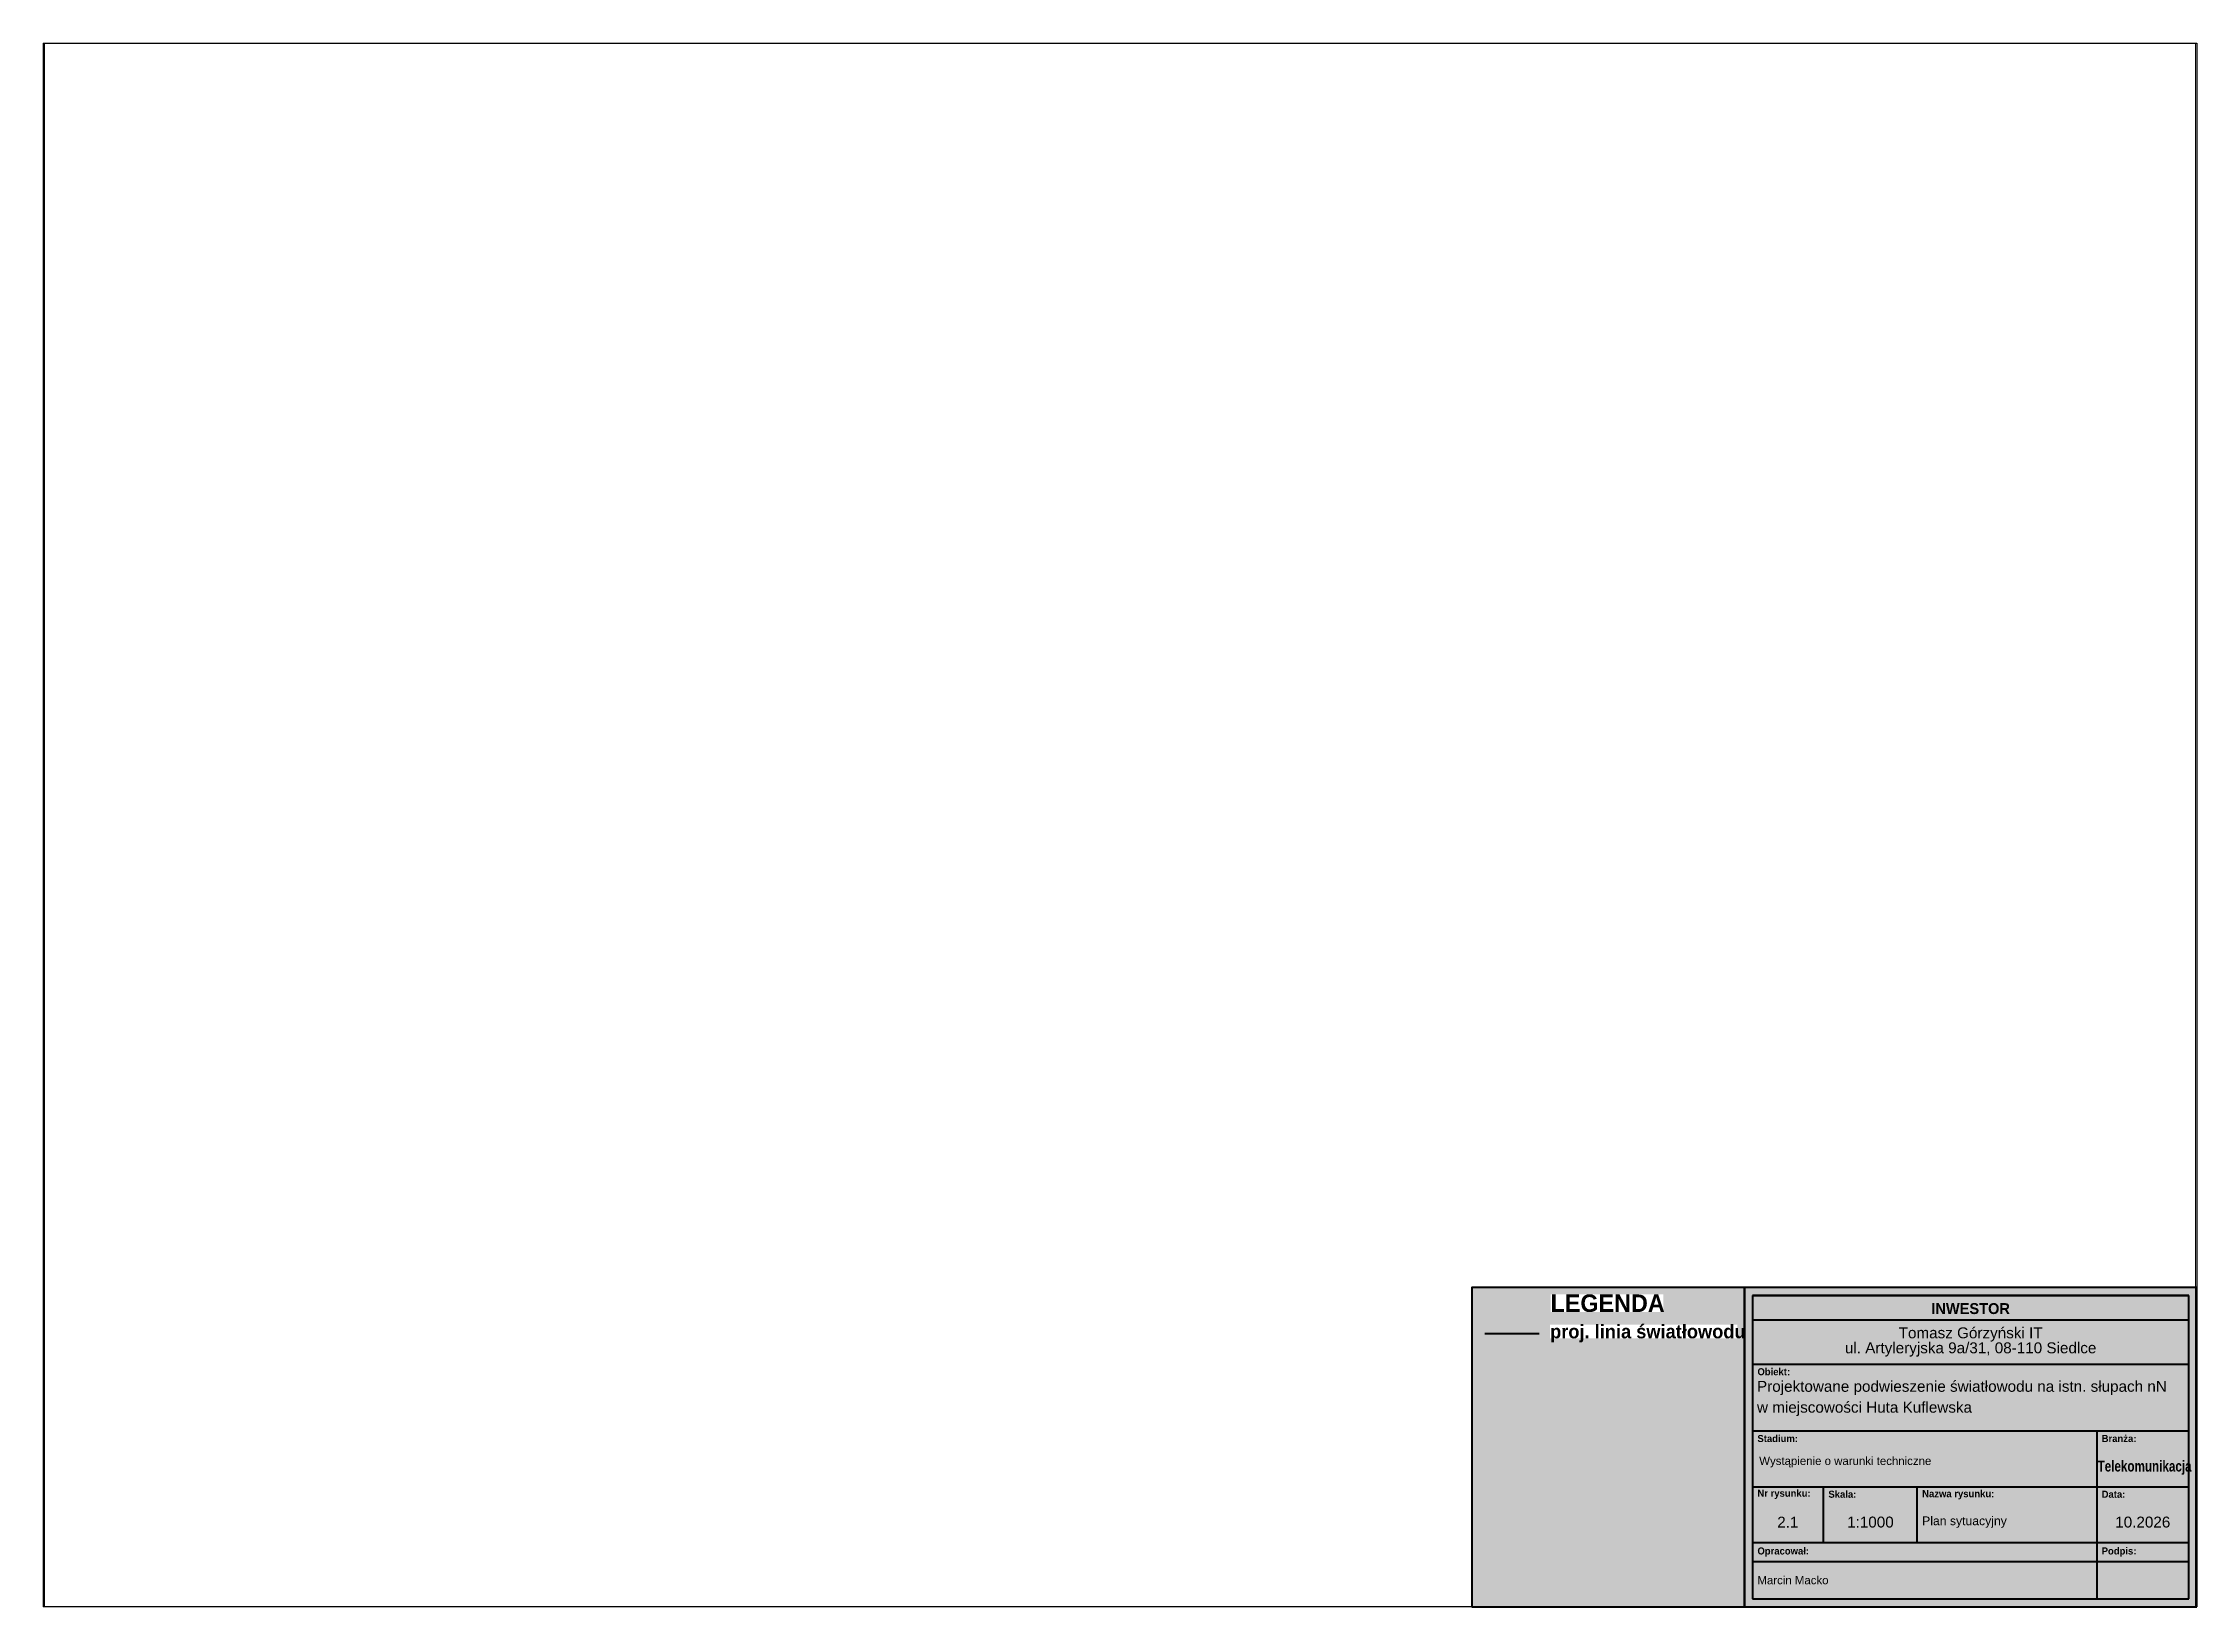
# Paper-space layout 'a (2)' of a CAD drawing. Header units: metres, sheet in millimetres. Extents: x 0 to 395, y 0 to 287.
import ezdxf

# ---------------------------------------------------------------- set-up
doc = ezdxf.new("R2010")
doc.units = ezdxf.units.M
doc.linetypes.add('ACAD_ISO03W100', pattern=[30, 12, -18])
doc.linetypes.add('DGN Style 2', pattern=[0.005224, 0.003135, -0.00209])
doc.layers.add('@KonstrTabelki', color=253, linetype='DGN Style 2', lineweight=0, plot=False)
for name, color, linetype, lineweight in [('@Tabelka', 7, 'Continuous', 13), ('_mm zasięg trafo', 6, 'ACAD_ISO03W100', 35), ('_światłowód', 30, 'Continuous', 50)]:
    doc.layers.add(name, color=color, linetype=linetype, lineweight=lineweight)
doc.styles.add('LEGENDA', font='arial.ttf')
doc.styles.get("Standard").update_dxf_attribs({"font": 'arial.ttf'})

# ---------------------------------------------------------------- blocks, each defined once
blk = doc.blocks.new('legenda')
at = {"true_color": 0xffffff, "transparency": 33554687}
h = blk.add_hatch(color=7, dxfattribs=at)
h.dxf.hatch_style = 1
h.paths.add_polyline_path([(0, 58.61), (0, 0), (-50, 0), (-50, 58.61)])
at = {"lineweight": 40}
blk.add_lwpolyline([(0, 58.61), (-50, 58.61), (-50, 0)], dxfattribs=at)
at = {"layer": '_światłowód', "lineweight": 40}
blk.add_lwpolyline([(-47.62, 50.14), (-37.62, 50.14)], dxfattribs=at)
at = {"layer": '_mm zasięg trafo', "bg_fill": 3, "box_fill_scale": 1, "bg_fill_color": 256, "bg_fill_transparency": 0}
for s, width, heights, insert, char_height, attachment_point in [('{\\fLato Light|b1|i0|c238|p34;\\C7;LEGENDA}', 20.65, [-3.27], (-35.53, 57.31), 3.2, 1), ('\\pxt4;{\\fLato Light|b1|i0|c238|p34;\\C7;proj. linia światłowodu}', 34.3358, [-3.2], (-35.62, 50.14), 2.5, 4)]:
    blk.add_mtext_dynamic_manual_height_columns(s, width=width, gutter_width=1, heights=heights, dxfattribs=dict(at, insert=insert, char_height=char_height, attachment_point=attachment_point))
at = {"lineweight": 40}
blk.add_lwpolyline([(-50, 0), (0, 0), (0, 58.61)], dxfattribs=at)
blk.add_lwpolyline([(0, 58.61), (0, 0)])

psp = doc.layouts.new('a (2)')

# ---------------------------------------------------------------- hatches: boundary and pattern name
at = {"true_color": 0xffffff, "transparency": 33554687}
h = psp.add_hatch(color=7, dxfattribs=at)
h.dxf.hatch_style = 1
h.paths.add_polyline_path([(312, 58.61), (395, 58.61), (395, 0), (312, 0)])

# ---------------------------------------------------------------- linework, layer by layer
at = {"layer": '@KonstrTabelki'}
psp.add_lwpolyline([(343.71, 11.83), (343.71, 22.05)], dxfattribs=at)
at = {"layer": '@Tabelka', "lineweight": 40}
for p, q in [((393.5, 1.5), (393.5, 57.11)), ((395, 0), (395, 58.61)), ((376.64, 32.27), (376.64, 22.05)), ((326.52, 11.83), (326.52, 22.05)), ((343.71, 11.83), (343.71, 22.05)), ((376.64, 22.05), (393.5, 22.05)), ((376.64, 22.05), (376.64, 11.83)), ((343.71, 11.83), (343.71, 18.64)), ((376.64, 18.64), (376.64, 11.83)), ((376.64, 15.11), (376.64, 1.5))]:
    psp.add_line(p, q, dxfattribs=at)

# ---------------------------------------------------------------- texts
at = {"color": 18, "true_color": 0x000000, "insert": (314.32, 41.46), "char_height": 2, "width": 76.9558, "attachment_point": 1, "line_spacing_factor": 0.825, "style": 'LEGENDA'}
psp.add_mtext('\\pxsm1.15,ql;{\\C256;Projektowane podwieszenie światłowodu na istn. słupach nN w miejscowości Huta Kuflewska}', dxfattribs=at)
at = {"char_height": 2, "attachment_point": 5, "line_spacing_factor": 0.825, "style": 'LEGENDA'}
for s, insert in [('2.1', (319.97, 15.55)), ('1:1000', (335.12, 15.55))]:
    psp.add_mtext(s, dxfattribs=dict(at, insert=insert))
at = {"color": 1, "insert": (344.61, 15.55, 1), "char_height": 1.6, "width": 26.3577, "attachment_point": 4, "style": 'LEGENDA'}
psp.add_mtext('{\\C18;\\c0;Plan sytuacyjny}', dxfattribs=at)
at = {"layer": '@Tabelka'}
for s, insert, char_height, attachment_point, line_spacing_factor in [('{\\fLato Light|b1|i0|c238|p34;INWESTOR}', (353.5, 55.72), 2, 2, 0.825), ('{\\fLato Light|b1|i0|c238|p34;Obiekt:}', (314.4, 43.13), 1.3, 4, 0.946154), ('{\\fLato Light|b1|i0|c238|p34;Branża:}', (377.53, 30.88), 1.3, 4, 0.946154), ('Wystąpienie o warunki techniczne', (314.73, 26.56), 1.5, 4, 0.825), ('{\\W0.8;\\fLato Light|b1|i0|c238|p34;Telekomunikacja}', (385.4, 25.53), 2, 5, 0.76875), ('{\\fLato Light|b1|i0|c238|p34;Nr rysunku:}', (314.4, 20.66), 1.3, 4, 0.946154), ('{\\fLato Light|b1|i0|c238|p34;Skala:}', (327.42, 20.66), 1.3, 4, 0.946154), ('{\\fLato Light|b1|i0|c238|p34;Nazwa rysunku:}', (344.61, 20.57), 1.3, 4, 0.946154), ('{\\fLato Light|b1|i0|c238|p34;Data:}', (377.53, 20.66), 1.3, 4, 0.946154), ('10.2026', (385.07, 15.55), 2, 5, 0.825), ('{\\fLato Light|b1|i0|c238|p34;Opracował:}', (314.4, 10.07), 1.3, 4, 0.946154), ('{\\fLato Light|b1|i0|c238|p34;Podpis:}', (377.53, 10.07), 1.3, 4, 0.946154)]:
    psp.add_mtext(s, dxfattribs=dict(at, insert=insert, char_height=char_height, attachment_point=attachment_point, line_spacing_factor=line_spacing_factor))
at = {"layer": '@Tabelka', "insert": (353.5, 51.27), "char_height": 2, "attachment_point": 2, "line_spacing_factor": 0.825, "style": 'LEGENDA'}
psp.add_mtext('Tomasz Górzyński IT\\Pul. Artyleryjska 9a/31, 08-110 Siedlce', dxfattribs=at)
at = {"layer": '@Tabelka', "attachment_point": 4}
for s, insert, char_height, width, line_spacing_factor in [('{\\fLato Light|b1|i0|c238|p34;Stadium:}', (314.4, 30.88), 1.3, 8.6456, 0.946154), ('Marcin Macko', (314.4, 4.9), 1.5, 27.9275, 0.825)]:
    psp.add_mtext(s, dxfattribs=dict(at, insert=insert, char_height=char_height, width=width, line_spacing_factor=line_spacing_factor))

# ---------------------------------------------------------------- next in the draw order: block references
psp.add_blockref('legenda', (312, 0))

# ---------------------------------------------------------------- next in the draw order: linework, layer by layer
psp.add_lwpolyline([(395, 0), (0.24, 0), (0.24, 286.83), (395, 286.83)], close=True)
at = {"layer": '@Tabelka', "lineweight": 40}
for p, q in [((395, 58.61), (312, 58.61)), ((312, 58.61), (312, 0)), ((313.5, 57.11), (393.5, 57.11)), ((393.5, 57.11), (313.5, 57.11)), ((313.5, 57.11), (313.5, 1.5)), ((313.5, 52.66), (393.5, 52.66)), ((313.5, 44.52), (393.5, 44.52)), ((313.5, 32.27), (393.5, 32.27)), ((313.5, 32.27), (376.64, 32.27)), ((313.5, 22.05), (376.64, 22.05)), ((313.5, 11.83), (393.5, 11.83)), ((313.5, 11.83), (393.5, 11.83)), ((313.5, 8.31), (393.5, 8.31)), ((312, 0), (395, 0)), ((313.5, 1.5), (393.5, 1.5)), ((313.5, 1.5), (393.5, 1.5)), ((313.5, 1.5), (393.5, 1.5))]:
    psp.add_line(p, q, dxfattribs=at)

# ---------------------------------------------------------------- next in the draw order: viewports
at = {"layer": '0'}
psp.add_viewport(center=(197.38, 143.41), size=(394.76, 286.8295), view_center_point=(7545037.35, 5785529.48), view_height=286.8295, dxfattribs=at)

doc.saveas('drawing.dxf')
